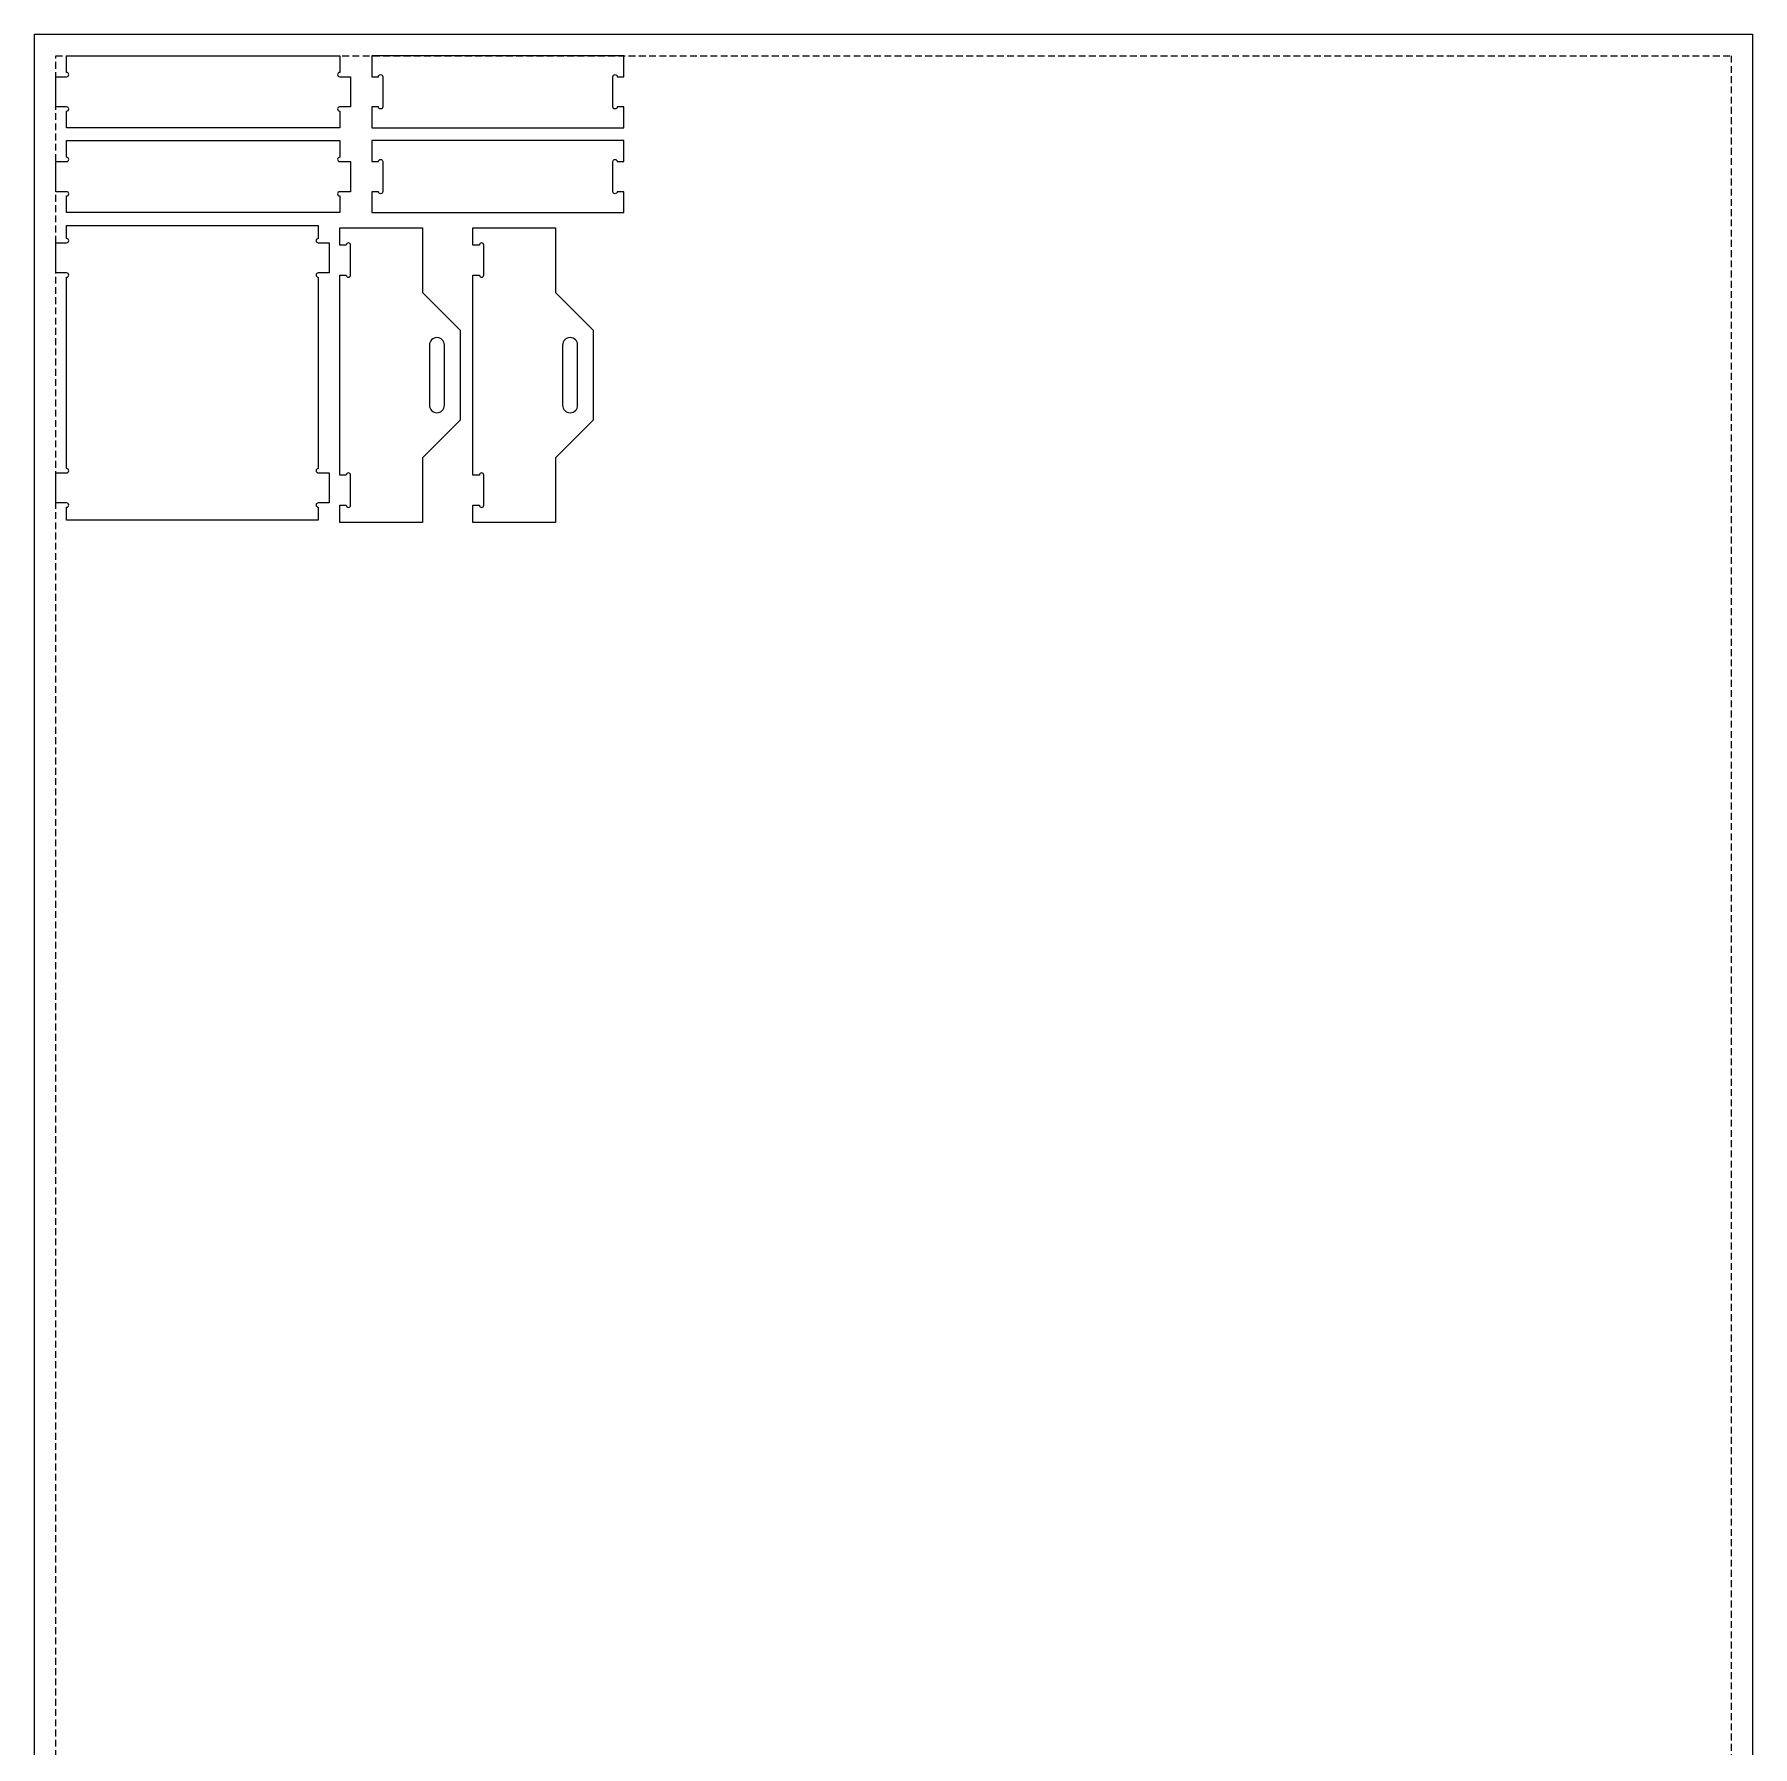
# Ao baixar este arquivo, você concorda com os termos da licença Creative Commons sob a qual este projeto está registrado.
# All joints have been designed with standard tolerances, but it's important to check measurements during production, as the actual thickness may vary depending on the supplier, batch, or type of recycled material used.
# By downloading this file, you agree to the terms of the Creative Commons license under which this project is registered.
# Model space of a CAD drawing. Header units: inches. Extents: x 10737 to 13492, y 903 to 4091.
# Drawn here: x 10737 to 12337, y 2497 to 4091 of the extents above; entities that cross this region are included whole.
import ezdxf

# ---------------------------------------------------------------- set-up
doc = ezdxf.new("R2010")
doc.units = ezdxf.units.IN
doc.header["$MEASUREMENT"] = 0
doc.linetypes.add('DASHED2', pattern=[9.525, 6.35, -3.175])
doc.layers.add('Chapa', color=250, linetype='Continuous', plot=False)
doc.layers.add('PDF2_Geometry', color=7, linetype='Continuous', plot=False)
doc.layers.add('MARGEM_DE_SEGURANÇA_20.0MM', color=93, linetype='DASHED2', true_color=0x66cc66, plot=False)
doc.layers.add('TOP-CUT-INSIDE_10.0MM', color=240, linetype='Continuous', true_color=0xff1f31)
doc.layers.add('TOP-CUT-OUTSIDE_10.0MM', color=6, linetype='Continuous', true_color=0xff00ff)

# ---------------------------------------------------------------- blocks, each defined once
blk = doc.blocks.new('Block sheet')
at = {"layer": 'Chapa'}
blk.add_lwpolyline([(15.2, 1591.2), (15.2, 4091.2), (1615.2, 4091.2), (1615.2, 1591.2)], close=True, dxfattribs=at)
at = {"layer": 'MARGEM_DE_SEGURANÇA_20.0MM'}
blk.add_lwpolyline([(1595.2, 4071.2), (1595.2, 1611.2), (35.2, 1611.2), (35.2, 4071.2)], close=True, dxfattribs=at)

msp = doc.modelspace()

# ---------------------------------------------------------------- linework, layer by layer
at = {"layer": 'TOP-CUT-INSIDE_10.0MM', "linetype": 'Continuous', "lineweight": -3}
for points in [[(11119.1, 3801.9, 1), (11105.1, 3801.9), (11105.1, 3745.9, 1), (11119.1, 3745.9)], [(11243.1, 3801.9, 1), (11229.1, 3801.9), (11229.1, 3745.9, 1), (11243.1, 3745.9)]]:
    msp.add_lwpolyline(points, format="xyb", close=True, dxfattribs=at)
at = {"layer": 'TOP-CUT-OUTSIDE_10.0MM'}
for points in [[(10767.2, 4023.7), (10757.2, 4023.7), (10757.2, 4051.7), (10767.2, 4051.7, 1), (10767.2, 4055.7), (10767.2, 4071.2), (11021.6, 4071.2), (11021.6, 4055.7, 1), (11021.6, 4051.7), (11031.6, 4051.7), (11031.6, 4023.7), (11021.6, 4023.7, 1), (11021.6, 4019.7), (11021.6, 4004.2), (10767.2, 4004.2), (10767.2, 4019.7, 1)], [(10767.2, 3944.7), (10757.2, 3944.7), (10757.2, 3972.7), (10767.2, 3972.7, 1), (10767.2, 3976.7), (10767.2, 3992.2), (11021.6, 3992.2), (11021.6, 3976.7, 1), (11021.6, 3972.7), (11031.6, 3972.7), (11031.6, 3944.7), (11021.6, 3944.7, 1), (11021.6, 3940.7), (11021.6, 3925.2), (10767.2, 3925.2), (10767.2, 3940.7, 1)]]:
    msp.add_lwpolyline(points, format="xyb", close=True, dxfattribs=at)
at = {"layer": 'TOP-CUT-OUTSIDE_10.0MM', "linetype": 'Continuous', "lineweight": -3}
for points in [[(11280, 4051.7), (11286, 4051.7), (11286, 4071.2), (11051.6, 4071.2), (11051.6, 4051.7), (11057.6, 4051.7, -1), (11061.6, 4051.7), (11061.6, 4023.7, -1), (11057.6, 4023.7), (11051.6, 4023.7), (11051.6, 4004.2), (11286, 4004.2), (11286, 4023.7), (11280, 4023.7, -1), (11276, 4023.7), (11276, 4051.7, -1)], [(11280, 3972.7), (11286, 3972.7), (11286, 3992.2), (11051.6, 3992.2), (11051.6, 3972.7), (11057.6, 3972.7, -1), (11061.6, 3972.7), (11061.6, 3944.7, -1), (11057.6, 3944.7), (11051.6, 3944.7), (11051.6, 3925.2), (11286, 3925.2), (11286, 3944.7), (11280, 3944.7, -1), (11276, 3944.7), (11276, 3972.7, -1)], [(11027.6, 3895), (11021.6, 3895), (11021.6, 3911.1), (11098.6, 3911.1), (11098.6, 3850.9), (11133.6, 3815.9), (11133.6, 3731.9), (11098.6, 3696.9), (11098.6, 3636.7), (11021.6, 3636.7), (11021.6, 3652.8), (11027.6, 3652.8, 1), (11031.6, 3652.8), (11031.6, 3680.8, 1), (11027.6, 3680.8), (11021.6, 3680.8), (11021.6, 3867), (11027.6, 3867, 1), (11031.6, 3867), (11031.6, 3895, 1)], [(11151.6, 3895), (11145.6, 3895), (11145.6, 3911.1), (11222.6, 3911.1), (11222.6, 3850.9), (11257.6, 3815.9), (11257.6, 3731.9), (11222.6, 3696.9), (11222.6, 3636.7), (11145.6, 3636.7), (11145.6, 3652.8), (11151.6, 3652.8, 1), (11155.6, 3652.8), (11155.6, 3680.8, 1), (11151.6, 3680.8), (11145.6, 3680.8), (11145.6, 3867), (11151.6, 3867, 1), (11155.6, 3867), (11155.6, 3895, 1)]]:
    msp.add_lwpolyline(points, format="xyb", close=True, dxfattribs=at)
at = {"layer": 'TOP-CUT-OUTSIDE_10.0MM', "linetype": 'ByBlock'}
msp.add_lwpolyline([(11001.6, 3897.1), (11011.6, 3897.1), (11011.6, 3869.1), (11001.6, 3869.1, 1), (11001.6, 3865.1), (11001.6, 3686.9, 1), (11001.6, 3682.9), (11011.6, 3682.9), (11011.6, 3654.9), (11001.6, 3654.9, 1), (11001.6, 3650.9), (11001.6, 3638.8), (10767.2, 3638.8), (10767.2, 3650.9, 1), (10767.2, 3654.9), (10757.2, 3654.9), (10757.2, 3682.9), (10767.2, 3682.9, 1), (10767.2, 3686.9), (10767.2, 3865.1, 1), (10767.2, 3869.1), (10757.2, 3869.1), (10757.2, 3897.1), (10767.2, 3897.1, 1), (10767.2, 3901.1), (10767.2, 3913.2), (11001.6, 3913.2), (11001.6, 3901.1, 1)], format="xyb", close=True, dxfattribs=at)

# ---------------------------------------------------------------- block references
at = {"layer": 'PDF2_Geometry'}
msp.add_blockref('Block sheet', (10722, 0), dxfattribs=at)

doc.saveas('drawing.dxf')
